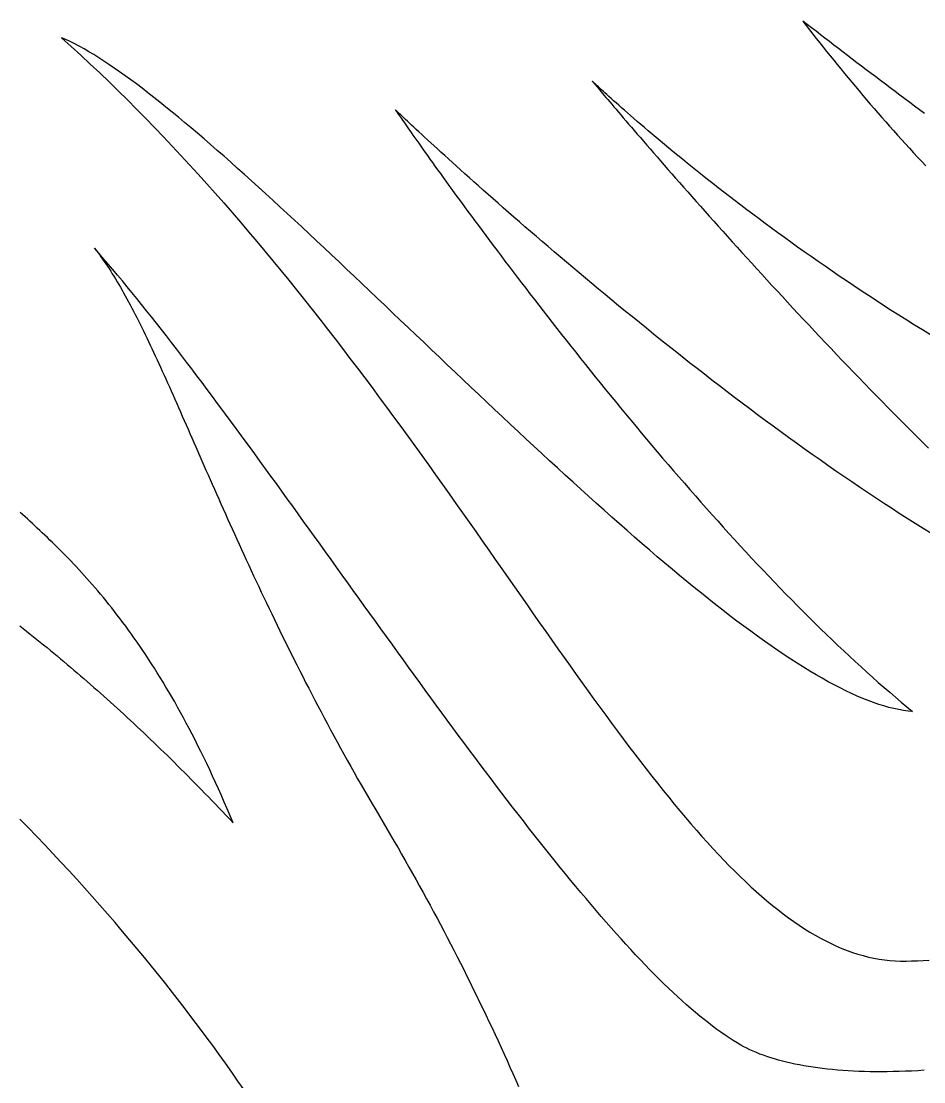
# Model space of a CAD drawing. Extents: x 5 to 105, y 2 to 136.
# Drawn here: x 73.24 to 79.41, y 61.5 to 68.75 of the extents above; entities that cross this region are included whole.
import ezdxf

# ---------------------------------------------------------------- set-up
doc = ezdxf.new("R2010")
doc.units = 0
doc.layers.get('0').update_dxf_attribs({"linetype": 'CONTINUOUS'})

msp = doc.modelspace()

# ---------------------------------------------------------------- linework, layer by layer
at = {"color": 7}
for points in [[(79.4156, 68.1195, 0), (79.3816, 68.1446, 0), (79.3476, 68.1696, 0), (79.3139, 68.1946, 0), (79.2802, 68.2195, 0), (79.2468, 68.2445, 0), (79.2135, 68.2693, 0), (79.1803, 68.2942, 0), (79.1474, 68.319, 0), (79.1145, 68.3437, 0), (79.0819, 68.3683, 0), (79.0494, 68.3929, 0), (79.0171, 68.4174, 0), (78.985, 68.4418, 0), (78.953, 68.4662, 0), (78.9212, 68.4904, 0), (78.8896, 68.5146, 0), (78.8582, 68.5386, 0), (78.8269, 68.5626, 0), (78.7959, 68.5864, 0), (78.765, 68.6101, 0), (78.7343, 68.6337, 0), (78.7038, 68.6572, 0), (78.6735, 68.6805, 0), (78.6433, 68.7037, 0), (78.6134, 68.7268, 0), (78.5837, 68.7497, 0)], [(78.5837, 68.7497, 0), (78.6064, 68.7203, 0), (78.6292, 68.6908, 0), (78.6522, 68.6613, 0), (78.6754, 68.6317, 0), (78.6988, 68.602, 0), (78.7224, 68.5723, 0), (78.7461, 68.5426, 0), (78.77, 68.5128, 0), (78.7941, 68.4829, 0), (78.8184, 68.4531, 0), (78.8428, 68.4231, 0), (78.8675, 68.3932, 0), (78.8923, 68.3632, 0), (78.9172, 68.3332, 0), (78.9424, 68.3031, 0), (78.9677, 68.273, 0), (78.9932, 68.2429, 0), (79.0188, 68.2128, 0), (79.0447, 68.1826, 0), (79.0707, 68.1525, 0), (79.0968, 68.1223, 0), (79.1232, 68.0921, 0), (79.1497, 68.0619, 0), (79.1764, 68.0317, 0), (79.2033, 68.0015, 0), (79.2303, 67.9713, 0), (79.2575, 67.9411, 0), (79.2849, 67.9109, 0), (79.3124, 67.8807, 0), (79.3401, 67.8505, 0), (79.368, 67.8203, 0), (79.396, 67.7902, 0), (79.4242, 67.76, 0)], [(79.334, 64.0307, 0), (79.3031, 64.0334, 0), (79.2713, 64.0375, 0), (79.2389, 64.043, 0), (79.2058, 64.0499, 0), (79.1719, 64.0582, 0), (79.1374, 64.0679, 0), (79.1021, 64.0789, 0), (79.0663, 64.0911, 0), (79.0297, 64.1047, 0), (78.9925, 64.1196, 0), (78.9547, 64.1356, 0), (78.9163, 64.153, 0), (78.8773, 64.1715, 0), (78.8377, 64.1911, 0), (78.7975, 64.212, 0), (78.7567, 64.234, 0), (78.7154, 64.2571, 0), (78.6735, 64.2812, 0), (78.6311, 64.3065, 0), (78.5881, 64.3328, 0), (78.5447, 64.3601, 0), (78.5008, 64.3884, 0), (78.4563, 64.4178, 0), (78.4115, 64.448, 0), (78.3661, 64.4792, 0), (78.3203, 64.5114, 0), (78.2741, 64.5444, 0), (78.2274, 64.5783, 0), (78.1803, 64.613, 0), (78.1329, 64.6486, 0), (78.085, 64.685, 0), (78.0368, 64.7222, 0), (77.9881, 64.7601, 0), (77.9392, 64.7988, 0), (77.8899, 64.8382, 0), (77.8403, 64.8783, 0), (77.7903, 64.9191, 0), (77.7401, 64.9606, 0), (77.6896, 65.0027, 0), (77.6387, 65.0453, 0), (77.5877, 65.0886, 0), (77.5363, 65.1325, 0), (77.4847, 65.1769, 0), (77.4329, 65.2218, 0), (77.3809, 65.2672, 0), (77.3286, 65.3131, 0), (77.2762, 65.3595, 0), (77.2236, 65.4063, 0), (77.1708, 65.4536, 0), (77.1178, 65.5012, 0), (77.0647, 65.5492, 0), (77.0115, 65.5975, 0), (76.9582, 65.6462, 0), (76.9047, 65.6952, 0), (76.8511, 65.7445, 0), (76.7975, 65.794, 0), (76.7437, 65.8438, 0), (76.6899, 65.8938, 0), (76.6361, 65.944, 0), (76.5822, 65.9944, 0), (76.5283, 66.045, 0), (76.4744, 66.0956, 0), (76.4205, 66.1464, 0), (76.3665, 66.1973, 0), (76.3126, 66.2483, 0), (76.2588, 66.2993, 0), (76.205, 66.3503, 0), (76.1512, 66.4013, 0), (76.0975, 66.4523, 0), (76.0439, 66.5033, 0), (75.9904, 66.5542, 0), (75.937, 66.605, 0), (75.8837, 66.6558, 0), (75.8305, 66.7063, 0), (75.7775, 66.7568, 0), (75.7246, 66.8071, 0), (75.6719, 66.8572, 0), (75.6194, 66.907, 0), (75.5671, 66.9567, 0), (75.5149, 67.0061, 0), (75.463, 67.0552, 0), (75.4113, 67.104, 0), (75.3599, 67.1525, 0), (75.3087, 67.2006, 0), (75.2577, 67.2484, 0), (75.2071, 67.2958, 0), (75.1567, 67.3427, 0), (75.1066, 67.3893, 0), (75.0568, 67.4354, 0), (75.0074, 67.481, 0), (74.9583, 67.5261, 0), (74.9095, 67.5707, 0), (74.8611, 67.6148, 0), (74.8131, 67.6583, 0), (74.7654, 67.7012, 0), (74.7182, 67.7435, 0), (74.6713, 67.7852, 0), (74.6249, 67.8263, 0), (74.5789, 67.8666, 0), (74.5333, 67.9063, 0), (74.4882, 67.9453, 0), (74.4436, 67.9835, 0), (74.3994, 68.021, 0), (74.3557, 68.0577, 0), (74.3126, 68.0936, 0), (74.2699, 68.1287, 0), (74.2278, 68.1629, 0), (74.1862, 68.1963, 0), (74.1452, 68.2288, 0), (74.1047, 68.2603, 0), (74.0648, 68.291, 0), (74.0255, 68.3207, 0), (73.9868, 68.3494, 0), (73.9487, 68.3771, 0), (73.9112, 68.4038, 0), (73.8744, 68.4295, 0), (73.8382, 68.4541, 0), (73.8027, 68.4776, 0), (73.7678, 68.5, 0), (73.7337, 68.5213, 0), (73.7002, 68.5414, 0), (73.6674, 68.5604, 0), (73.6354, 68.5782, 0), (73.6041, 68.5947, 0), (73.5735, 68.6101, 0), (73.5437, 68.6241, 0), (73.5146, 68.6369, 0)], [(73.5146, 68.6369, 0), (73.5804, 68.5774, 0), (73.6457, 68.5175, 0), (73.7105, 68.4571, 0), (73.7747, 68.3962, 0), (73.8385, 68.335, 0), (73.9017, 68.2733, 0), (73.9644, 68.2113, 0), (74.0266, 68.1489, 0), (74.0884, 68.0861, 0), (74.1497, 68.023, 0), (74.2104, 67.9596, 0), (74.2707, 67.8959, 0), (74.3306, 67.8318, 0), (74.3899, 67.7675, 0), (74.4488, 67.7029, 0), (74.5073, 67.6381, 0), (74.5653, 67.573, 0), (74.6228, 67.5077, 0), (74.6799, 67.4422, 0), (74.7366, 67.3765, 0), (74.7928, 67.3106, 0), (74.8486, 67.2446, 0), (74.904, 67.1784, 0), (74.9589, 67.112, 0), (75.0135, 67.0456, 0), (75.0676, 66.979, 0), (75.1213, 66.9124, 0), (75.1747, 66.8457, 0), (75.2276, 66.7789, 0), (75.2801, 66.712, 0), (75.3323, 66.6452, 0), (75.384, 66.5783, 0), (75.4354, 66.5114, 0), (75.4864, 66.4446, 0), (75.5371, 66.3777, 0), (75.5874, 66.3109, 0), (75.6373, 66.2442, 0), (75.6869, 66.1775, 0), (75.7361, 66.1109, 0), (75.785, 66.0444, 0), (75.8335, 65.9781, 0), (75.8817, 65.9118, 0), (75.9296, 65.8457, 0), (75.9771, 65.7798, 0), (76.0244, 65.7141, 0), (76.0713, 65.6485, 0), (76.1179, 65.5831, 0), (76.1641, 65.518, 0), (76.2101, 65.4531, 0), (76.2558, 65.3884, 0), (76.3012, 65.324, 0), (76.3463, 65.2599, 0), (76.3912, 65.1961, 0), (76.4357, 65.1326, 0), (76.48, 65.0694, 0), (76.524, 65.0065, 0), (76.5677, 64.944, 0), (76.6112, 64.8819, 0), (76.6544, 64.8201, 0), (76.6974, 64.7588, 0), (76.7401, 64.6978, 0), (76.7826, 64.6373, 0), (76.8248, 64.5772, 0), (76.8669, 64.5176, 0), (76.9087, 64.4584, 0), (76.9502, 64.3998, 0), (76.9916, 64.3416, 0), (77.0327, 64.2839, 0), (77.0736, 64.2268, 0), (77.1144, 64.1702, 0), (77.1549, 64.1142, 0), (77.1952, 64.0588, 0), (77.2354, 64.0039, 0), (77.2753, 63.9496, 0), (77.3151, 63.896, 0), (77.3547, 63.843, 0), (77.3941, 63.7906, 0), (77.4334, 63.7389, 0), (77.4725, 63.6879, 0), (77.5114, 63.6376, 0), (77.5502, 63.5879, 0), (77.5889, 63.539, 0), (77.6274, 63.4909, 0), (77.6658, 63.4434, 0), (77.704, 63.3968, 0), (77.7421, 63.3509, 0), (77.7801, 63.3058, 0), (77.8179, 63.2616, 0), (77.8557, 63.2181, 0), (77.8933, 63.1755, 0), (77.9309, 63.1338, 0), (77.9683, 63.0929, 0), (78.0056, 63.0529, 0), (78.0429, 63.0138, 0), (78.08, 62.9756, 0), (78.1171, 62.9383, 0), (78.1541, 62.902, 0), (78.191, 62.8666, 0), (78.2279, 62.8323, 0), (78.2647, 62.7989, 0), (78.3014, 62.7665, 0), (78.3381, 62.7351, 0), (78.3748, 62.7047, 0), (78.4114, 62.6754, 0), (78.4479, 62.6472, 0), (78.4844, 62.62, 0), (78.5209, 62.5939, 0), (78.5574, 62.5689, 0), (78.5939, 62.5451, 0), (78.6303, 62.5223, 0), (78.6667, 62.5008, 0), (78.7031, 62.4804, 0), (78.7395, 62.4611, 0), (78.776, 62.4431, 0), (78.8124, 62.4262, 0), (78.8488, 62.4106, 0), (78.8853, 62.3963, 0), (78.9217, 62.3831, 0), (78.9582, 62.3713, 0), (78.9948, 62.3607, 0), (79.0313, 62.3514, 0), (79.068, 62.3435, 0), (79.1046, 62.3368, 0), (79.1413, 62.3316, 0), (79.1781, 62.3276, 0), (79.2149, 62.325, 0), (79.2518, 62.3239, 0)], [(79.4564, 66.606, 0), (79.4017, 66.6392, 0), (79.3476, 66.6725, 0), (79.2938, 66.7059, 0), (79.2406, 66.7393, 0), (79.1878, 66.7728, 0), (79.1354, 66.8064, 0), (79.0836, 66.8399, 0), (79.0322, 66.8734, 0), (78.9813, 66.907, 0), (78.931, 66.9405, 0), (78.8811, 66.9739, 0), (78.8318, 67.0073, 0), (78.783, 67.0407, 0), (78.7348, 67.0739, 0), (78.687, 67.107, 0), (78.6399, 67.14, 0), (78.5933, 67.1729, 0), (78.5473, 67.2056, 0), (78.5019, 67.2382, 0), (78.457, 67.2706, 0), (78.4128, 67.3028, 0), (78.3691, 67.3348, 0), (78.3261, 67.3665, 0), (78.2837, 67.398, 0), (78.2419, 67.4293, 0), (78.2008, 67.4603, 0), (78.1603, 67.491, 0), (78.1205, 67.5214, 0), (78.0813, 67.5515, 0), (78.0428, 67.5813, 0), (78.005, 67.6107, 0), (77.9679, 67.6398, 0), (77.9315, 67.6685, 0), (77.8958, 67.6968, 0), (77.8608, 67.7247, 0), (77.8265, 67.7522, 0), (77.793, 67.7793, 0), (77.7602, 67.8059, 0), (77.7282, 67.832, 0), (77.6969, 67.8577, 0), (77.6664, 67.8828, 0), (77.6366, 67.9075, 0), (77.6077, 67.9317, 0), (77.5795, 67.9553, 0), (77.5521, 67.9783, 0), (77.5256, 68.0008, 0), (77.4998, 68.0227, 0), (77.4749, 68.044, 0), (77.4508, 68.0647, 0), (77.4275, 68.0847, 0), (77.4051, 68.1041, 0), (77.3836, 68.1229, 0), (77.3629, 68.141, 0), (77.3431, 68.1584, 0), (77.3242, 68.1751, 0), (77.3062, 68.1911, 0), (77.2891, 68.2063, 0), (77.2729, 68.2208, 0), (77.2576, 68.2345, 0), (77.2432, 68.2475, 0), (77.2298, 68.2597, 0), (77.2173, 68.271, 0), (77.2058, 68.2815, 0), (77.1952, 68.2912, 0), (77.1856, 68.3001, 0), (77.1769, 68.3081, 0), (77.1693, 68.3152, 0), (77.1626, 68.3214, 0), (77.157, 68.3266, 0), (77.1523, 68.331, 0), (77.1487, 68.3344, 0), (77.1461, 68.3369, 0), (77.1445, 68.3384, 0), (77.144, 68.3389, 0)], [(77.144, 68.3389, 0), (77.1444, 68.3383, 0), (77.1457, 68.3368, 0), (77.1479, 68.3342, 0), (77.1509, 68.3306, 0), (77.1547, 68.326, 0), (77.1593, 68.3205, 0), (77.1648, 68.314, 0), (77.1711, 68.3065, 0), (77.1781, 68.2981, 0), (77.186, 68.2887, 0), (77.1946, 68.2785, 0), (77.204, 68.2673, 0), (77.2142, 68.2553, 0), (77.2251, 68.2424, 0), (77.2368, 68.2286, 0), (77.2491, 68.214, 0), (77.2622, 68.1986, 0), (77.276, 68.1823, 0), (77.2905, 68.1653, 0), (77.3057, 68.1475, 0), (77.3216, 68.1288, 0), (77.3382, 68.1095, 0), (77.3554, 68.0893, 0), (77.3733, 68.0685, 0), (77.3918, 68.0469, 0), (77.4109, 68.0246, 0), (77.4307, 68.0016, 0), (77.4511, 67.978, 0), (77.4721, 67.9536, 0), (77.4937, 67.9287, 0), (77.5159, 67.903, 0), (77.5387, 67.8768, 0), (77.562, 67.8499, 0), (77.5859, 67.8225, 0), (77.6103, 67.7945, 0), (77.6353, 67.7659, 0), (77.6608, 67.7367, 0), (77.6869, 67.707, 0), (77.7134, 67.6767, 0), (77.7404, 67.646, 0), (77.768, 67.6147, 0), (77.796, 67.583, 0), (77.8245, 67.5508, 0), (77.8535, 67.5181, 0), (77.8829, 67.485, 0), (77.9127, 67.4514, 0), (77.943, 67.4174, 0), (77.9737, 67.383, 0), (78.0049, 67.3483, 0), (78.0364, 67.3131, 0), (78.0684, 67.2776, 0), (78.1007, 67.2417, 0), (78.1334, 67.2055, 0), (78.1665, 67.1689, 0), (78.1999, 67.1321, 0), (78.2337, 67.0949, 0), (78.2678, 67.0575, 0), (78.3023, 67.0198, 0), (78.3371, 66.9818, 0), (78.3722, 66.9436, 0), (78.4076, 66.9052, 0), (78.4433, 66.8665, 0), (78.4792, 66.8277, 0), (78.5155, 66.7886, 0), (78.552, 66.7494, 0), (78.5888, 66.71, 0), (78.6258, 66.6705, 0), (78.663, 66.6309, 0), (78.7005, 66.5911, 0), (78.7382, 66.5512, 0), (78.7761, 66.5112, 0), (78.8142, 66.4712, 0), (78.8525, 66.431, 0), (78.891, 66.3909, 0), (78.9296, 66.3506, 0), (78.9684, 66.3104, 0), (79.0074, 66.2702, 0), (79.0465, 66.2299, 0), (79.0857, 66.1897, 0), (79.125, 66.1495, 0), (79.1645, 66.1093, 0), (79.2041, 66.0692, 0), (79.2437, 66.0292, 0), (79.2835, 65.9892, 0), (79.3233, 65.9494, 0), (79.3632, 65.9096, 0), (79.4031, 65.87, 0), (79.4431, 65.8306, 0)], [(79.4593, 65.2485, 0), (79.4053, 65.2819, 0), (79.3512, 65.3157, 0), (79.297, 65.3499, 0), (79.2428, 65.3846, 0), (79.1885, 65.4196, 0), (79.1342, 65.455, 0), (79.08, 65.4908, 0), (79.0257, 65.5269, 0), (78.9714, 65.5633, 0), (78.9172, 65.6, 0), (78.863, 65.6371, 0), (78.8089, 65.6744, 0), (78.7549, 65.712, 0), (78.7009, 65.7498, 0), (78.6471, 65.7878, 0), (78.5933, 65.8261, 0), (78.5397, 65.8645, 0), (78.4862, 65.9032, 0), (78.4329, 65.942, 0), (78.3797, 65.9809, 0), (78.3267, 66.02, 0), (78.2739, 66.0592, 0), (78.2213, 66.0985, 0), (78.1689, 66.1379, 0), (78.1167, 66.1773, 0), (78.0648, 66.2168, 0), (78.0131, 66.2564, 0), (77.9617, 66.2959, 0), (77.9106, 66.3355, 0), (77.8597, 66.375, 0), (77.8092, 66.4145, 0), (77.759, 66.454, 0), (77.7091, 66.4934, 0), (77.6596, 66.5327, 0), (77.6104, 66.5719, 0), (77.5616, 66.611, 0), (77.5132, 66.65, 0), (77.4651, 66.6888, 0), (77.4175, 66.7275, 0), (77.3703, 66.766, 0), (77.3235, 66.8043, 0), (77.2772, 66.8424, 0), (77.2314, 66.8803, 0), (77.186, 66.918, 0), (77.1411, 66.9553, 0), (77.0967, 66.9924, 0), (77.0528, 67.0293, 0), (77.0094, 67.0658, 0), (76.9666, 67.102, 0), (76.9243, 67.1378, 0), (76.8826, 67.1733, 0), (76.8415, 67.2084, 0), (76.8009, 67.2432, 0), (76.761, 67.2775, 0), (76.7217, 67.3114, 0), (76.683, 67.3449, 0), (76.6449, 67.3779, 0), (76.6075, 67.4105, 0), (76.5708, 67.4426, 0), (76.5347, 67.4742, 0), (76.4994, 67.5052, 0), (76.4647, 67.5358, 0), (76.4308, 67.5657, 0), (76.3976, 67.5952, 0), (76.3651, 67.624, 0), (76.3335, 67.6522, 0), (76.3025, 67.6798, 0), (76.2724, 67.7068, 0), (76.243, 67.7332, 0), (76.2145, 67.7589, 0), (76.1868, 67.7839, 0), (76.1599, 67.8082, 0), (76.1339, 67.8318, 0), (76.1087, 67.8547, 0), (76.0845, 67.8768, 0), (76.0611, 67.8982, 0), (76.0386, 67.9188, 0), (76.017, 67.9386, 0), (75.9963, 67.9576, 0), (75.9766, 67.9757, 0), (75.9578, 67.9931, 0), (75.94, 68.0095, 0), (75.9232, 68.0251, 0), (75.9074, 68.0399, 0), (75.8926, 68.0537, 0), (75.8788, 68.0665, 0), (75.866, 68.0785, 0), (75.8542, 68.0895, 0), (75.8436, 68.0995, 0), (75.8339, 68.1085, 0), (75.8254, 68.1166, 0), (75.818, 68.1236, 0), (75.8117, 68.1296, 0), (75.8065, 68.1345, 0), (75.8024, 68.1384, 0), (75.7995, 68.1412, 0), (75.7977, 68.1428, 0), (75.7971, 68.1434, 0)], [(75.7971, 68.1434, 0), (75.7975, 68.1429, 0), (75.7985, 68.1413, 0), (75.8003, 68.1388, 0), (75.8027, 68.1353, 0), (75.8058, 68.1307, 0), (75.8096, 68.1253, 0), (75.814, 68.1188, 0), (75.8191, 68.1114, 0), (75.8249, 68.1031, 0), (75.8313, 68.0938, 0), (75.8383, 68.0837, 0), (75.846, 68.0726, 0), (75.8543, 68.0607, 0), (75.8632, 68.0478, 0), (75.8728, 68.0342, 0), (75.8829, 68.0196, 0), (75.8937, 68.0043, 0), (75.905, 67.9881, 0), (75.917, 67.9711, 0), (75.9295, 67.9533, 0), (75.9426, 67.9347, 0), (75.9563, 67.9154, 0), (75.9706, 67.8953, 0), (75.9854, 67.8744, 0), (76.0007, 67.8528, 0), (76.0166, 67.8305, 0), (76.0331, 67.8075, 0), (76.0501, 67.7838, 0), (76.0676, 67.7593, 0), (76.0856, 67.7343, 0), (76.1042, 67.7085, 0), (76.1232, 67.6821, 0), (76.1428, 67.6551, 0), (76.1629, 67.6274, 0), (76.1834, 67.5991, 0), (76.2044, 67.5702, 0), (76.226, 67.5408, 0), (76.2479, 67.5107, 0), (76.2704, 67.4801, 0), (76.2933, 67.449, 0), (76.3167, 67.4173, 0), (76.3405, 67.385, 0), (76.3647, 67.3523, 0), (76.3894, 67.3191, 0), (76.4145, 67.2853, 0), (76.4401, 67.2511, 0), (76.466, 67.2165, 0), (76.4924, 67.1813, 0), (76.5192, 67.1458, 0), (76.5463, 67.1098, 0), (76.5739, 67.0734, 0), (76.6018, 67.0366, 0), (76.6301, 66.9994, 0), (76.6588, 66.9618, 0), (76.6879, 66.9239, 0), (76.7173, 66.8856, 0), (76.747, 66.8469, 0), (76.7771, 66.808, 0), (76.8076, 66.7687, 0), (76.8384, 66.7291, 0), (76.8695, 66.6892, 0), (76.9009, 66.649, 0), (76.9327, 66.6086, 0), (76.9647, 66.5679, 0), (76.9971, 66.527, 0), (77.0298, 66.4859, 0), (77.0627, 66.4445, 0), (77.0959, 66.4029, 0), (77.1295, 66.3611, 0), (77.1632, 66.3192, 0), (77.1973, 66.2771, 0), (77.2316, 66.2348, 0), (77.2661, 66.1924, 0), (77.301, 66.1498, 0), (77.336, 66.1072, 0), (77.3713, 66.0644, 0), (77.4068, 66.0215, 0), (77.4425, 65.9786, 0), (77.4785, 65.9355, 0), (77.5146, 65.8925, 0), (77.551, 65.8493, 0), (77.5875, 65.8062, 0), (77.6243, 65.763, 0), (77.6612, 65.7198, 0), (77.6983, 65.6766, 0), (77.7356, 65.6335, 0), (77.773, 65.5904, 0), (77.8106, 65.5473, 0), (77.8484, 65.5042, 0), (77.8863, 65.4613, 0), (77.9243, 65.4184, 0), (77.9625, 65.3756, 0), (78.0008, 65.3329, 0), (78.0392, 65.2903, 0), (78.0777, 65.2478, 0), (78.1164, 65.2055, 0), (78.1551, 65.1633, 0), (78.194, 65.1213, 0), (78.2329, 65.0795, 0), (78.2719, 65.0379, 0), (78.311, 64.9965, 0), (78.3502, 64.9552, 0), (78.3894, 64.9143, 0), (78.4287, 64.8735, 0), (78.468, 64.833, 0), (78.5074, 64.7928, 0), (78.5468, 64.7528, 0), (78.5863, 64.7132, 0), (78.6258, 64.6738, 0), (78.6653, 64.6347, 0), (78.7048, 64.596, 0), (78.7443, 64.5576, 0), (78.7839, 64.5196, 0), (78.8234, 64.4819, 0), (78.8629, 64.4446, 0), (78.9024, 64.4077, 0), (78.9419, 64.3712, 0), (78.9813, 64.3351, 0), (79.0207, 64.2994, 0), (79.0601, 64.2641, 0), (79.0994, 64.2293, 0), (79.1387, 64.195, 0), (79.1779, 64.1611, 0), (79.2171, 64.1278, 0), (79.2561, 64.0949, 0), (79.2951, 64.0625, 0), (79.334, 64.0307, 0)], [(78.1601, 61.7488, 0), (78.1333, 61.7644, 0), (78.1062, 61.781, 0), (78.0787, 61.7985, 0), (78.051, 61.817, 0), (78.023, 61.8365, 0), (77.9947, 61.8568, 0), (77.966, 61.8781, 0), (77.9372, 61.9003, 0), (77.908, 61.9234, 0), (77.8785, 61.9473, 0), (77.8488, 61.9721, 0), (77.8188, 61.9978, 0), (77.7886, 62.0243, 0), (77.758, 62.0516, 0), (77.7273, 62.0797, 0), (77.6963, 62.1086, 0), (77.665, 62.1384, 0), (77.6335, 62.1688, 0), (77.6018, 62.2001, 0), (77.5698, 62.232, 0), (77.5376, 62.2647, 0), (77.5052, 62.2982, 0), (77.4725, 62.3323, 0), (77.4397, 62.3671, 0), (77.4066, 62.4026, 0), (77.3734, 62.4388, 0), (77.3399, 62.4756, 0), (77.3062, 62.513, 0), (77.2724, 62.5511, 0), (77.2383, 62.5898, 0), (77.2041, 62.6291, 0), (77.1697, 62.669, 0), (77.1351, 62.7094, 0), (77.1004, 62.7504, 0), (77.0655, 62.792, 0), (77.0304, 62.8341, 0), (76.9952, 62.8767, 0), (76.9598, 62.9198, 0), (76.9243, 62.9634, 0), (76.8886, 63.0075, 0), (76.8528, 63.0521, 0), (76.8168, 63.0971, 0), (76.7808, 63.1426, 0), (76.7446, 63.1885, 0), (76.7082, 63.2348, 0), (76.6718, 63.2815, 0), (76.6353, 63.3286, 0), (76.5986, 63.3761, 0), (76.5618, 63.4239, 0), (76.525, 63.4721, 0), (76.488, 63.5206, 0), (76.451, 63.5695, 0), (76.4138, 63.6187, 0), (76.3766, 63.6681, 0), (76.3393, 63.7179, 0), (76.302, 63.7679, 0), (76.2645, 63.8182, 0), (76.227, 63.8687, 0), (76.1895, 63.9194, 0), (76.1519, 63.9704, 0), (76.1142, 64.0216, 0), (76.0765, 64.073, 0), (76.0388, 64.1245, 0), (76.001, 64.1762, 0), (75.9632, 64.2281, 0), (75.9253, 64.2801, 0), (75.8875, 64.3323, 0), (75.8496, 64.3845, 0), (75.8117, 64.4369, 0), (75.7738, 64.4893, 0), (75.7358, 64.5419, 0), (75.6979, 64.5944, 0), (75.66, 64.6471, 0), (75.6221, 64.6997, 0), (75.5842, 64.7524, 0), (75.5463, 64.8051, 0), (75.5084, 64.8578, 0), (75.4706, 64.9105, 0), (75.4328, 64.9631, 0), (75.395, 65.0158, 0), (75.3573, 65.0683, 0), (75.3196, 65.1208, 0), (75.2819, 65.1732, 0), (75.2443, 65.2255, 0), (75.2068, 65.2777, 0), (75.1693, 65.3298, 0), (75.1319, 65.3817, 0), (75.0946, 65.4335, 0), (75.0573, 65.4851, 0), (75.0201, 65.5366, 0), (74.983, 65.5878, 0), (74.9459, 65.6389, 0), (74.909, 65.6898, 0), (74.8722, 65.7404, 0), (74.8354, 65.7908, 0), (74.7988, 65.8409, 0), (74.7623, 65.8908, 0), (74.7258, 65.9404, 0), (74.6895, 65.9897, 0), (74.6534, 66.0387, 0), (74.6173, 66.0873, 0), (74.5814, 66.1357, 0), (74.5456, 66.1837, 0), (74.51, 66.2313, 0), (74.4745, 66.2786, 0), (74.4391, 66.3255, 0), (74.4039, 66.372, 0), (74.3689, 66.4181, 0), (74.334, 66.4637, 0), (74.2993, 66.5089, 0), (74.2648, 66.5537, 0), (74.2304, 66.598, 0), (74.1962, 66.6418, 0), (74.1622, 66.6852, 0), (74.1284, 66.728, 0), (74.0948, 66.7703, 0), (74.0613, 66.8121, 0), (74.0281, 66.8534, 0), (73.9951, 66.8941, 0), (73.9623, 66.9342, 0), (73.9297, 66.9738, 0), (73.8973, 67.0128, 0), (73.8652, 67.0511, 0), (73.8333, 67.0888, 0), (73.8016, 67.1259, 0), (73.7701, 67.1624, 0), (73.7389, 67.1982, 0)], [(73.7389, 67.1982, 0), (73.7501, 67.1839, 0), (73.7612, 67.1694, 0), (73.7723, 67.1544, 0), (73.7834, 67.1392, 0), (73.7945, 67.1236, 0), (73.8056, 67.1077, 0), (73.8167, 67.0914, 0), (73.8277, 67.0749, 0), (73.8388, 67.058, 0), (73.8498, 67.0408, 0), (73.8609, 67.0233, 0), (73.8719, 67.0054, 0), (73.883, 66.9873, 0), (73.894, 66.9688, 0), (73.9051, 66.95, 0), (73.9162, 66.9309, 0), (73.9273, 66.9115, 0), (73.9384, 66.8918, 0), (73.9495, 66.8717, 0), (73.9606, 66.8514, 0), (73.9718, 66.8308, 0), (73.983, 66.8099, 0), (73.9942, 66.7886, 0), (74.0054, 66.7671, 0), (74.0166, 66.7453, 0), (74.0279, 66.7231, 0), (74.0393, 66.7007, 0), (74.0506, 66.678, 0), (74.062, 66.655, 0), (74.0735, 66.6318, 0), (74.0849, 66.6082, 0), (74.0965, 66.5843, 0), (74.108, 66.5602, 0), (74.1197, 66.5358, 0), (74.1313, 66.5111, 0), (74.143, 66.4861, 0), (74.1548, 66.4609, 0), (74.1667, 66.4353, 0), (74.1786, 66.4095, 0), (74.1905, 66.3835, 0), (74.2025, 66.3571, 0), (74.2146, 66.3305, 0), (74.2268, 66.3037, 0), (74.239, 66.2765, 0), (74.2513, 66.2491, 0), (74.2637, 66.2215, 0), (74.2761, 66.1936, 0), (74.2886, 66.1654, 0), (74.3013, 66.137, 0), (74.3139, 66.1083, 0), (74.3267, 66.0794, 0), (74.3396, 66.0502, 0), (74.3525, 66.0207, 0), (74.3656, 65.9911, 0), (74.3787, 65.9611, 0), (74.392, 65.931, 0), (74.4053, 65.9006, 0), (74.4187, 65.8699, 0), (74.4323, 65.839, 0), (74.4459, 65.8079, 0), (74.4597, 65.7765, 0), (74.4735, 65.7449, 0), (74.4875, 65.7131, 0), (74.5016, 65.681, 0), (74.5158, 65.6487, 0), (74.5301, 65.6162, 0), (74.5446, 65.5835, 0), (74.5591, 65.5505, 0), (74.5738, 65.5173, 0), (74.5886, 65.4839, 0), (74.6036, 65.4503, 0), (74.6187, 65.4165, 0), (74.6339, 65.3824, 0), (74.6492, 65.3481, 0), (74.6647, 65.3136, 0), (74.6803, 65.2789, 0), (74.6961, 65.244, 0), (74.712, 65.2089, 0), (74.728, 65.1736, 0), (74.7442, 65.1381, 0), (74.7606, 65.1024, 0), (74.7771, 65.0665, 0), (74.7937, 65.0304, 0), (74.8106, 64.994, 0), (74.8275, 64.9575, 0), (74.8447, 64.9208, 0), (74.862, 64.8839, 0), (74.8794, 64.8469, 0), (74.8971, 64.8096, 0), (74.9149, 64.7721, 0), (74.9328, 64.7345, 0), (74.951, 64.6967, 0), (74.9693, 64.6587, 0), (74.9878, 64.6205, 0), (75.0065, 64.5821, 0), (75.0254, 64.5436, 0), (75.0444, 64.5048, 0), (75.0637, 64.466, 0), (75.0831, 64.4269, 0), (75.1027, 64.3877, 0), (75.1226, 64.3483, 0), (75.1426, 64.3087, 0), (75.1628, 64.269, 0), (75.1832, 64.2291, 0), (75.2038, 64.189, 0), (75.2246, 64.1488, 0), (75.2457, 64.1084, 0), (75.2669, 64.0679, 0), (75.2883, 64.0272, 0), (75.31, 63.9864, 0), (75.3319, 63.9454, 0), (75.354, 63.9043, 0), (75.3763, 63.863, 0), (75.3988, 63.8216, 0), (75.4216, 63.78, 0), (75.4446, 63.7383, 0), (75.4678, 63.6964, 0), (75.4912, 63.6544, 0), (75.5149, 63.6123, 0), (75.5388, 63.57, 0), (75.563, 63.5276, 0), (75.5874, 63.4851, 0), (75.612, 63.4424, 0), (75.6369, 63.3996, 0), (75.662, 63.3567, 0), (75.6874, 63.3137, 0), (75.713, 63.2705, 0)], [(74.6865, 63.2698, 0), (74.6666, 63.3175, 0), (74.6467, 63.3645, 0), (74.6267, 63.4108, 0), (74.6068, 63.4563, 0), (74.5868, 63.5012, 0), (74.5668, 63.5454, 0), (74.5469, 63.5888, 0), (74.5269, 63.6316, 0), (74.5069, 63.6738, 0), (74.4869, 63.7152, 0), (74.4669, 63.7561, 0), (74.4469, 63.7962, 0), (74.427, 63.8357, 0), (74.407, 63.8746, 0), (74.387, 63.9129, 0), (74.3671, 63.9505, 0), (74.3471, 63.9876, 0), (74.3272, 64.024, 0), (74.3073, 64.0598, 0), (74.2874, 64.0951, 0), (74.2675, 64.1298, 0), (74.2476, 64.1639, 0), (74.2278, 64.1974, 0), (74.2079, 64.2304, 0), (74.1881, 64.2629, 0), (74.1684, 64.2948, 0), (74.1486, 64.3262, 0), (74.1289, 64.357, 0), (74.1092, 64.3874, 0), (74.0895, 64.4172, 0), (74.0699, 64.4465, 0), (74.0503, 64.4754, 0), (74.0308, 64.5037, 0), (74.0112, 64.5316, 0), (73.9918, 64.559, 0), (73.9723, 64.586, 0), (73.9529, 64.6125, 0), (73.9336, 64.6385, 0), (73.9143, 64.6642, 0), (73.895, 64.6893, 0), (73.8758, 64.7141, 0), (73.8567, 64.7385, 0), (73.8376, 64.7624, 0), (73.8186, 64.786, 0), (73.7996, 64.8091, 0), (73.7806, 64.8319, 0), (73.7618, 64.8543, 0), (73.743, 64.8764, 0), (73.7242, 64.8981, 0), (73.7055, 64.9194, 0), (73.6869, 64.9404, 0), (73.6684, 64.961, 0), (73.6499, 64.9814, 0), (73.6315, 65.0014, 0), (73.6132, 65.0211, 0), (73.5949, 65.0404, 0), (73.5767, 65.0595, 0), (73.5586, 65.0784, 0), (73.5406, 65.0969, 0), (73.5226, 65.1151, 0), (73.5048, 65.1331, 0), (73.487, 65.1509, 0), (73.4693, 65.1683, 0), (73.4517, 65.1856, 0), (73.4342, 65.2026, 0), (73.4167, 65.2194, 0), (73.3994, 65.236, 0), (73.3821, 65.2523, 0), (73.365, 65.2685, 0), (73.3479, 65.2844, 0), (73.331, 65.3002, 0), (73.3141, 65.3158, 0), (73.2974, 65.3312, 0), (73.2807, 65.3465, 0), (73.2642, 65.3616, 0), (73.2478, 65.3766, 0), (73.2314, 65.3914, 0)], [(73.2281, 64.6152, 0), (73.2516, 64.5968, 0), (73.275, 64.5784, 0), (73.2984, 64.5599, 0), (73.3217, 64.5413, 0), (73.345, 64.5227, 0), (73.3682, 64.504, 0), (73.3914, 64.4853, 0), (73.4146, 64.4665, 0), (73.4377, 64.4476, 0), (73.4607, 64.4287, 0), (73.4837, 64.4097, 0), (73.5067, 64.3906, 0), (73.5297, 64.3714, 0), (73.5526, 64.3522, 0), (73.5755, 64.3329, 0), (73.5984, 64.3135, 0), (73.6212, 64.294, 0), (73.6441, 64.2744, 0), (73.6669, 64.2547, 0), (73.6897, 64.235, 0), (73.7124, 64.2151, 0), (73.7352, 64.1952, 0), (73.758, 64.1751, 0), (73.7807, 64.155, 0), (73.8034, 64.1348, 0), (73.8262, 64.1144, 0), (73.8489, 64.094, 0), (73.8717, 64.0734, 0), (73.8944, 64.0528, 0), (73.9172, 64.032, 0), (73.9399, 64.0111, 0), (73.9627, 63.9901, 0), (73.9855, 63.969, 0), (74.0083, 63.9477, 0), (74.0311, 63.9263, 0), (74.0539, 63.9049, 0), (74.0768, 63.8832, 0), (74.0997, 63.8615, 0), (74.1226, 63.8396, 0), (74.1455, 63.8176, 0), (74.1685, 63.7954, 0), (74.1915, 63.7732, 0), (74.2146, 63.7507, 0), (74.2377, 63.7282, 0), (74.2608, 63.7055, 0), (74.2839, 63.6826, 0), (74.3072, 63.6596, 0), (74.3304, 63.6365, 0), (74.3537, 63.6132, 0), (74.3771, 63.5897, 0), (74.4005, 63.5661, 0), (74.424, 63.5423, 0), (74.4475, 63.5184, 0), (74.4711, 63.4943, 0), (74.4947, 63.47, 0), (74.5185, 63.4456, 0), (74.5422, 63.421, 0), (74.5661, 63.3962, 0), (74.59, 63.3713, 0), (74.614, 63.3462, 0), (74.6381, 63.3209, 0), (74.6623, 63.2954, 0), (74.6865, 63.2698, 0)], [(74.762, 61.4423, 0), (74.72, 61.5032, 0), (74.6776, 61.5641, 0), (74.6347, 61.6249, 0), (74.5913, 61.6856, 0), (74.5474, 61.7462, 0), (74.5029, 61.8068, 0), (74.458, 61.8672, 0), (74.4126, 61.9276, 0), (74.3667, 61.9879, 0), (74.3203, 62.0481, 0), (74.2734, 62.1083, 0), (74.226, 62.1683, 0), (74.1781, 62.2283, 0), (74.1296, 62.2882, 0), (74.0807, 62.348, 0), (74.0313, 62.4078, 0), (73.9814, 62.4674, 0), (73.931, 62.527, 0), (73.88, 62.5865, 0), (73.8286, 62.6459, 0), (73.7767, 62.7053, 0), (73.7242, 62.7646, 0), (73.6713, 62.8238, 0), (73.6178, 62.8829, 0), (73.5639, 62.9419, 0), (73.5094, 63.0009, 0), (73.4544, 63.0598, 0), (73.399, 63.1186, 0), (73.343, 63.1774, 0), (73.2865, 63.236, 0), (73.2295, 63.2947, 0)], [(75.713, 63.2705, 0), (75.7387, 63.2273, 0), (75.7642, 63.184, 0), (75.7895, 63.1406, 0), (75.8147, 63.0972, 0), (75.8397, 63.0538, 0), (75.8646, 63.0103, 0), (75.8893, 62.9668, 0), (75.9139, 62.9232, 0), (75.9383, 62.8796, 0), (75.9625, 62.836, 0), (75.9866, 62.7923, 0), (76.0105, 62.7486, 0), (76.0343, 62.7048, 0), (76.0579, 62.661, 0), (76.0814, 62.6172, 0), (76.1047, 62.5733, 0), (76.1279, 62.5293, 0), (76.1509, 62.4854, 0), (76.1738, 62.4414, 0), (76.1965, 62.3974, 0), (76.2191, 62.3533, 0), (76.2415, 62.3092, 0), (76.2638, 62.265, 0), (76.2859, 62.2209, 0), (76.3079, 62.1766, 0), (76.3297, 62.1324, 0), (76.3514, 62.0881, 0), (76.3729, 62.0438, 0), (76.3943, 61.9995, 0), (76.4155, 61.9551, 0), (76.4366, 61.9107, 0), (76.4576, 61.8662, 0), (76.4784, 61.8218, 0), (76.4991, 61.7773, 0), (76.5196, 61.7327, 0), (76.54, 61.6882, 0), (76.5602, 61.6436, 0), (76.5803, 61.599, 0), (76.6003, 61.5543, 0), (76.6201, 61.5097, 0), (76.6398, 61.465, 0)], [(79.2518, 62.3239, 0), (79.2891, 62.3237, 0), (79.3273, 62.3242, 0), (79.3664, 62.3254, 0), (79.4062, 62.3273, 0), (79.4469, 62.3298, 0)], [(79.4122, 61.5768, 0), (79.369, 61.5742, 0), (79.3263, 61.5719, 0), (79.2842, 61.5701, 0), (79.2425, 61.5686, 0), (79.2015, 61.5676, 0), (79.1609, 61.5669, 0), (79.1209, 61.5667, 0), (79.0815, 61.5668, 0), (79.0426, 61.5673, 0), (79.0042, 61.5682, 0), (78.9665, 61.5695, 0), (78.9293, 61.5711, 0), (78.8926, 61.5731, 0), (78.8566, 61.5755, 0), (78.8212, 61.5783, 0), (78.7863, 61.5814, 0), (78.752, 61.5849, 0), (78.7184, 61.5888, 0), (78.6853, 61.593, 0), (78.6529, 61.5976, 0), (78.6211, 61.6025, 0), (78.5899, 61.6078, 0), (78.5593, 61.6134, 0), (78.5294, 61.6194, 0), (78.5001, 61.6257, 0), (78.4715, 61.6324, 0), (78.4435, 61.6394, 0), (78.4161, 61.6467, 0), (78.3894, 61.6544, 0), (78.3634, 61.6624, 0), (78.3381, 61.6707, 0), (78.3134, 61.6794, 0), (78.2894, 61.6883, 0), (78.2661, 61.6976, 0), (78.2435, 61.7072, 0), (78.2216, 61.7172, 0), (78.2004, 61.7274, 0), (78.1799, 61.7379, 0), (78.1601, 61.7488, 0)]]:
    msp.add_polyline3d(points, dxfattribs=at)

doc.saveas('drawing.dxf')
